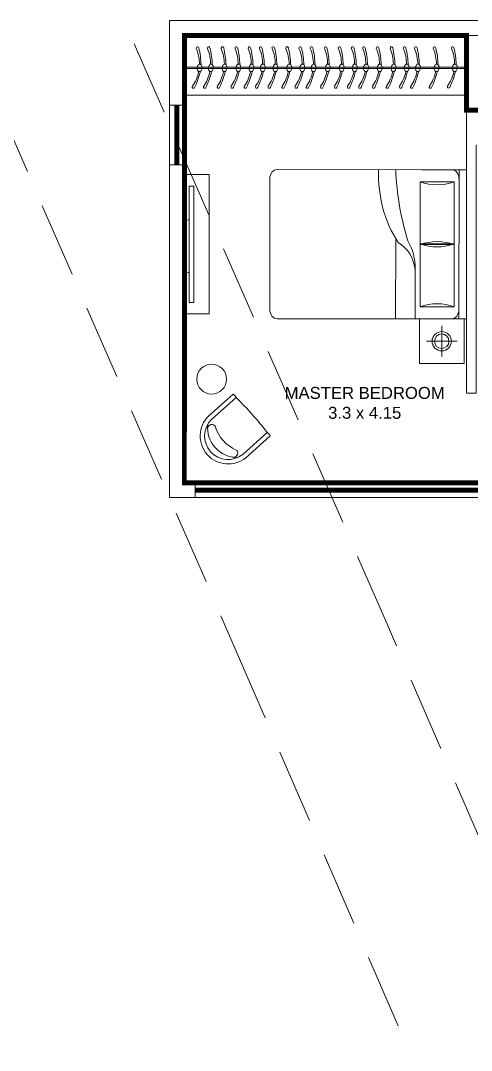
# Model space of a CAD drawing. Header units: inches. Extents: x 27644242 to 29761523, y -859349 to 216979.
# Drawn here: x 29032325 to 29036863, y -328594 to -318234 of the extents above; entities that cross this region are included whole.
import ezdxf

# ---------------------------------------------------------------- set-up
doc = ezdxf.new("R2010")
doc.units = ezdxf.units.IN
doc.header["$MEASUREMENT"] = 0
doc.set_wipeout_variables(frame=1)
doc.linetypes.add('01-Xref Col Podium Lvl-1$0$HIDDEN', pattern=[0.375, 0.25, -0.125])
doc.layers.get('Defpoints').update_dxf_attribs({"color": 8})
for name, color, linetype, lineweight in [('FURN', 250, 'Continuous', 0), ('RVA Site Boundary', 17, 'Continuous', 15), ('WALL', 7, 'Continuous', 20), ('WINDOW', 162, 'Continuous', 13)]:
    doc.layers.add(name, color=color, linetype=linetype, lineweight=lineweight)
doc.layers.add('text', color=7, linetype='Continuous')
doc.styles.add('AMITS', font='arial.ttf')

# ---------------------------------------------------------------- blocks, each defined once
blk = doc.blocks.new('A$C700F438C')
at = {"layer": 'FURN', "color": 8, "extrusion": (-6.65399e-08, 5.27913e-08, 1)}
for p, q in [((0.073, 1.5, 0), (1.83, 1.5, 0)), ((1.98, 1.5, 0), (1.53, 1.5, 0)), ((1.98, 1.5, 0), (1.53, 1.5, 0)), ((1.98, 1.5, 0), (1.53, 1.5, 0)), ((1.904, 1.5, 0), (1.904, 0, 0)), ((0, 0.091, 0), (0, 1.409, 0)), ((1.855, 1.378, 0), (1.512, 1.378, 0)), ((1.512, 1.378, 0), (1.512, 0.747, 0)), ((1.855, 0.747, 0), (1.855, 1.378, 0)), ((1.267, 0.799, 0), (1.267, 0, 0)), ((1.512, 0.122, 0), (1.512, 0.754, 0)), ((1.512, 0.754, 0), (1.855, 0.754, 0)), ((1.512, 0.747, 0), (1.855, 0.747, 0)), ((1.855, 0.754, 0), (1.855, 0.122, 0)), ((1.463, 0.503, 0), (1.463, 0, 0)), ((1.855, 0.122, 0), (1.512, 0.122, 0)), ((1.83, 0, 0), (0.074, 0, 0)), ((1.904, 0, 0), (1.98, 0, 0))]:
    blk.add_line(p, q, dxfattribs=at)
at = {"layer": 'FURN', "linetype": 'Continuous', "lineweight": 0, "extrusion": (-6.65399e-08, 5.27913e-08, 1)}
blk.add_line((1.83, 0, 0), (1.917, 0, 0), dxfattribs=at)
at = {"layer": 'FURN', "color": 8, "extrusion": (6.65399e-08, -5.27913e-08, -1)}
for centre, major_axis, ratio, start_param, end_param in [((0.073, 1.409, 0), (0, -0.0914, 0), 0.803207, 1.570796, 3.141593), ((1.959, 1.454, 0), (0, -1.077, 0), 0.803207, 0.880587, 1.613256), ((3.067, 1.603, 0), (0, -2.243, 0), 0.803207, 1.197175, 1.525138), ((1.83, 1.409, 0), (0, -0.0914, 0), 0.803207, 3.141593, 4.712389), ((1.683, 2.11, 0), (0, -0.762, 0), 0.803207, -0.283794, 0.283794), ((0.669, 0.085, 0), (-0.705, -0.615, 0), 0.604617, 2.952061, 3.536756), ((-0.032, 0.19, 0), (-1.467, -0.494, 0), 0.581007, 3.019706, 3.343381), ((1.684, 0.015, 0), (0, -0.762, 0), 0.803207, 2.857799, 3.425387), ((0.074, 0.091, 0), (0, -0.0914, 0), 0.803207, 0, 1.570796), ((1.83, 0.092, 0), (0, -0.0914, 0), 0.803207, -1.570796, 0)]:
    blk.add_ellipse(centre, major_axis=major_axis, ratio=ratio, start_param=start_param, end_param=end_param, dxfattribs=at)
at = {"layer": 'FURN', "color": 8, "extrusion": (-6.65399e-08, 5.27913e-08, 1)}
for centre, start_param, end_param in [((1.683, 1.485, 0), -0.283794, 0.283794), ((1.684, -0.61, 0), 2.857799, 3.425387)]:
    blk.add_ellipse(centre, major_axis=(0, -0.762, 0), ratio=0.803207, start_param=start_param, end_param=end_param, dxfattribs=at)
blk = doc.blocks.new('BEDROOM')
at = {"layer": 'FURN', "linetype": 'Continuous', "extrusion": (-5.00305e-08, -8.66553e-08, 1)}
for p, q in [((1066, 501, 0), (1066, 193, 0)), ((912, 347, 0), (1220, 347, 0))]:
    blk.add_line(p, q, dxfattribs=at)
at = {"layer": 'FURN', "ltscale": 500}
blk.add_line((1315, 122, 0), (1315, -1378, 0), dxfattribs=at)
at = {"layer": 'FURN', "ltscale": 0.05, "extrusion": (-5.00305e-08, -8.66553e-08, 1), "elevation": 0}
blk.add_lwpolyline([(1291, 122), (841, 122), (841, 572), (1291, 572)], close=True, dxfattribs=at)
at = {"layer": 'FURN', "linetype": 'Continuous', "extrusion": (-5.00305e-08, -8.66553e-08, 1)}
for radius in [97, 72.8]:
    blk.add_circle((1066, 347, 0), radius, dxfattribs=at)
at = {"layer": 'FURN', "extrusion": (-3.01072e-07, 1.30707e-07, 1), "xscale": -1000.000000000015, "yscale": 1000.000000000015, "zscale": 1000.000000000007, "rotation": 180.0236273616612}
blk.add_blockref('A$C700F438C', (-665, 121, 0), dxfattribs=at)
blk = doc.blocks.new('TVVVV')
at = {"layer": 'FURN', "ltscale": 1000, "elevation": 0}
blk.add_lwpolyline([(-130, 740), (-82, 740), (-82, -429), (-130, -429)], close=True, dxfattribs=at)
for points in [[(-130, 447), (-179, 422)], [(-130, -96), (-179, -71)]]:
    blk.add_lwpolyline(points, dxfattribs=at)
blk = doc.blocks.new('cha-1')
at = {"color": 0, "linetype": 'ByBlock'}
for points in [[(375, 10), (375, 453, 0.950858), (-375, 453), (-375, 10)], [(315, 11), (315, 452, 0.946504), (-315, 452), (-315, 11)]]:
    blk.add_lwpolyline(points, format="xyb", dxfattribs=at)
for centre, radius, start, end in [((0, 263), 405, 42.4573, 137.5427), ((-217, 533), 58.2, 126.2045, 258.1486), ((217, 533), 58.2, 281.8514, 53.7955), ((-224, 501), 25, 258.1486, 294.8492), ((0, 17), 508, 65.1508, 114.8492), ((224, 501), 25, 245.1508, 281.8514), ((-347, 125), 118, 256.2867, 285.6904), ((0, 4466), 4466, 265.9551, 274.0449), ((347, 125), 118, 254.3096, 283.7133)]:
    blk.add_arc(centre, radius, start, end, dxfattribs=at)
blk = doc.blocks.new('DEFE')
at = {"layer": 'FURN'}
for p, q in [((28866867, 51559, 0), (28866867, 52160, 0)), ((28866867, 52160, 0), (28869706, 52159, 0)), ((28869707, 51559, 0), (28869706, 52160, 0)), ((28866867, 51840, 0), (28869707, 51840, 0)), ((28866867, 51828, 0), (28869707, 51828, 0)), ((28866867, 51560, 0), (28869707, 51559, 0))]:
    blk.add_line(p, q, dxfattribs=at)
at = {"layer": 'FURN', "extrusion": (-9.36485e-09, -6.40542e-09, 1)}
for points in [[(28867035, 51866, 0.057952), (28867012, 52037, 1.08017), (28866987, 52029, -0.102886), (28867019, 51871, -0.821198)], [(28867148, 51866, 0.057952), (28867125, 52037, 1.08017), (28867100, 52029, -0.102886), (28867132, 51871, -0.821198)], [(28867286, 51866, 0.057952), (28867263, 52037, 1.08017), (28867238, 52028, -0.102886), (28867270, 51871, -0.821198)], [(28867426, 51866, 0.057952), (28867402, 52037, 1.08017), (28867377, 52028, -0.102886), (28867409, 51871, -0.821198)], [(28867557, 51866, 0.057952), (28867534, 52037, 1.08017), (28867509, 52029, -0.102886), (28867541, 51871, -0.821198)], [(28867671, 51866, 0.057952), (28867648, 52037, 1.08017), (28867623, 52029, -0.102886), (28867655, 51871, -0.821198)], [(28867798, 51866, 0.057952), (28867775, 52037, 1.08017), (28867750, 52028, -0.102886), (28867782, 51871, -0.821198)], [(28867937, 51866, 0.057952), (28867914, 52037, 1.08017), (28867889, 52028, -0.102886), (28867921, 51871, -0.821198)], [(28868069, 51866, 0.057952), (28868046, 52037, 1.08017), (28868021, 52029, -0.102886), (28868053, 51871, -0.821198)], [(28868183, 51866, 0.057952), (28868159, 52037, 1.08017), (28868135, 52029, -0.102886), (28868166, 51871, -0.821198)], [(28868325, 51866, 0.057952), (28868302, 52037, 1.08017), (28868277, 52028, -0.102886), (28868309, 51871, -0.821198)], [(28868465, 51866, 0.057952), (28868442, 52037, 1.08017), (28868417, 52028, -0.102886), (28868449, 51871, -0.821198)], [(28868597, 51866, 0.057952), (28868574, 52037, 1.08017), (28868549, 52029, -0.102886), (28868581, 51871, -0.821198)], [(28868710, 51866, 0.057952), (28868687, 52037, 1.08017), (28868662, 52029, -0.102886), (28868694, 51871, -0.821198)], [(28868848, 51866, 0.057952), (28868824, 52037, 1.08017), (28868799, 52028, -0.102886), (28868831, 51871, -0.821198)], [(28868987, 51866, 0.057952), (28868964, 52037, 1.08017), (28868939, 52028, -0.102886), (28868971, 51871, -0.821198)], [(28869119, 51866, 0.057952), (28869096, 52037, 1.08017), (28869071, 52029, -0.102886), (28869103, 51871, -0.821198)], [(28869232, 51866, 0.057952), (28869209, 52037, 1.08017), (28869184, 52029, -0.102886), (28869216, 51871, -0.821198)], [(28869421, 51867, 0.057952), (28869397, 52037, 1.08017), (28869373, 52029, -0.102886), (28869404, 51871, -0.821198)], [(28869603, 51867, 0.057952), (28869580, 52037, 1.08017), (28869555, 52029, -0.102886), (28869587, 51871, -0.821198)]]:
    blk.add_lwpolyline(points, format="xyb", dxfattribs=at)
for points in [[(28867025, 51872, 0.144333), (28867016, 51870, 0.107177), (28867007, 51862, 0.077818), (28867000, 51851, 0.065016), (28866997, 51836, 0.065016), (28866997, 51821, 0.077818), (28867001, 51809, 0.107177), (28867009, 51799, 0.144333), (28867017, 51796, 0.144333), (28867026, 51798, 0.107177), (28867035, 51805, 0.077818), (28867042, 51816, 0.065016), (28867045, 51831, 0.065016), (28867045, 51846, 0.077818), (28867041, 51859, 0.107177), (28867033, 51868, 0.144333)], [(28867138, 51872, 0.144333), (28867129, 51870, 0.107177), (28867120, 51862, 0.077818), (28867114, 51851, 0.065016), (28867110, 51836, 0.065016), (28867110, 51821, 0.077818), (28867114, 51809, 0.107177), (28867122, 51799, 0.144333), (28867130, 51796, 0.144333), (28867139, 51798, 0.107177), (28867149, 51805, 0.077818), (28867155, 51816, 0.065016), (28867159, 51831, 0.065016), (28867158, 51847, 0.077818), (28867154, 51859, 0.107177), (28867147, 51868, 0.144333)], [(28867276, 51871, 0.144333), (28867267, 51870, 0.107177), (28867257, 51862, 0.077818), (28867251, 51851, 0.065016), (28867247, 51836, 0.065016), (28867248, 51821, 0.077818), (28867252, 51809, 0.107177), (28867259, 51799, 0.144333), (28867268, 51796, 0.144333), (28867277, 51797, 0.107177), (28867286, 51805, 0.077818), (28867292, 51816, 0.065016), (28867296, 51831, 0.065016), (28867296, 51846, 0.077818), (28867292, 51859, 0.107177), (28867284, 51868, 0.144333)], [(28867415, 51871, 0.144333), (28867406, 51870, 0.107177), (28867397, 51862, 0.077818), (28867391, 51851, 0.065016), (28867387, 51836, 0.065016), (28867388, 51821, 0.077818), (28867391, 51809, 0.107177), (28867399, 51799, 0.144333), (28867407, 51796, 0.144333), (28867416, 51797, 0.107177), (28867426, 51805, 0.077818), (28867432, 51816, 0.065016), (28867436, 51831, 0.065016), (28867435, 51846, 0.077818), (28867431, 51859, 0.107177), (28867424, 51868, 0.144333)], [(28867547, 51872, 0.144333), (28867538, 51870, 0.107177), (28867529, 51862, 0.077818), (28867523, 51851, 0.065016), (28867519, 51836, 0.065016), (28867519, 51821, 0.077818), (28867523, 51809, 0.107177), (28867531, 51799, 0.144333), (28867539, 51796, 0.144333), (28867548, 51798, 0.107177), (28867558, 51805, 0.077818), (28867564, 51816, 0.065016), (28867568, 51831, 0.065016), (28867567, 51846, 0.077818), (28867563, 51859, 0.107177), (28867556, 51868, 0.144333)], [(28867660, 51872, 0.144333), (28867652, 51870, 0.107177), (28867642, 51862, 0.077818), (28867636, 51851, 0.065016), (28867632, 51836, 0.065016), (28867633, 51821, 0.077818), (28867637, 51809, 0.107177), (28867644, 51799, 0.144333), (28867653, 51796, 0.144333), (28867662, 51798, 0.107177), (28867671, 51805, 0.077818), (28867677, 51816, 0.065016), (28867681, 51831, 0.065016), (28867680, 51847, 0.077818), (28867676, 51859, 0.107177), (28867669, 51868, 0.144333)], [(28867788, 51871, 0.144333), (28867779, 51870, 0.107177), (28867769, 51862, 0.077818), (28867763, 51851, 0.065016), (28867759, 51836, 0.065016), (28867760, 51821, 0.077818), (28867764, 51809, 0.107177), (28867771, 51799, 0.144333), (28867780, 51796, 0.144333), (28867789, 51797, 0.107177), (28867798, 51805, 0.077818), (28867804, 51816, 0.065016), (28867808, 51831, 0.065016), (28867807, 51846, 0.077818), (28867804, 51859, 0.107177), (28867796, 51868, 0.144333)], [(28867927, 51871, 0.144333), (28867918, 51870, 0.107177), (28867909, 51862, 0.077818), (28867903, 51851, 0.065016), (28867899, 51836, 0.065016), (28867899, 51821, 0.077818), (28867903, 51809, 0.107177), (28867911, 51799, 0.144333), (28867919, 51796, 0.144333), (28867928, 51797, 0.107177), (28867938, 51805, 0.077818), (28867944, 51816, 0.065016), (28867948, 51831, 0.065016), (28867947, 51846, 0.077818), (28867943, 51859, 0.107177), (28867936, 51868, 0.144333)], [(28868059, 51872, 0.144333), (28868050, 51870, 0.107177), (28868041, 51862, 0.077818), (28868034, 51851, 0.065016), (28868031, 51836, 0.065016), (28868031, 51821, 0.077818), (28868035, 51809, 0.107177), (28868043, 51799, 0.144333), (28868051, 51796, 0.144333), (28868060, 51798, 0.107177), (28868070, 51805, 0.077818), (28868076, 51816, 0.065016), (28868079, 51831, 0.065016), (28868079, 51846, 0.077818), (28868075, 51859, 0.107177), (28868067, 51868, 0.144333)], [(28868172, 51872, 0.144333), (28868163, 51870, 0.107177), (28868154, 51862, 0.077818), (28868148, 51851, 0.065016), (28868144, 51836, 0.065016), (28868145, 51821, 0.077818), (28868149, 51809, 0.107177), (28868156, 51799, 0.144333), (28868165, 51796, 0.144333), (28868173, 51798, 0.107177), (28868183, 51805, 0.077818), (28868189, 51816, 0.065016), (28868193, 51831, 0.065016), (28868192, 51847, 0.077818), (28868188, 51859, 0.107177), (28868181, 51868, 0.144333)], [(28868315, 51871, 0.144333), (28868306, 51870, 0.107177), (28868297, 51862, 0.077818), (28868290, 51851, 0.065016), (28868287, 51836, 0.065016), (28868287, 51821, 0.077818), (28868291, 51809, 0.107177), (28868299, 51799, 0.144333), (28868307, 51796, 0.144333), (28868316, 51797, 0.107177), (28868326, 51805, 0.077818), (28868332, 51816, 0.065016), (28868335, 51831, 0.065016), (28868335, 51846, 0.077818), (28868331, 51859, 0.107177), (28868323, 51868, 0.144333)], [(28868455, 51871, 0.144333), (28868446, 51870, 0.107177), (28868436, 51862, 0.077818), (28868430, 51851, 0.065016), (28868427, 51836, 0.065016), (28868427, 51821, 0.077818), (28868431, 51809, 0.107177), (28868438, 51799, 0.144333), (28868447, 51796, 0.144333), (28868456, 51797, 0.107177), (28868465, 51805, 0.077818), (28868472, 51816, 0.065016), (28868475, 51831, 0.065016), (28868475, 51846, 0.077818), (28868471, 51859, 0.107177), (28868463, 51868, 0.144333)], [(28868587, 51872, 0.144333), (28868578, 51870, 0.107177), (28868568, 51862, 0.077818), (28868562, 51851, 0.065016), (28868558, 51836, 0.065016), (28868559, 51821, 0.077818), (28868563, 51809, 0.107177), (28868570, 51799, 0.144333), (28868579, 51796, 0.144333), (28868588, 51798, 0.107177), (28868597, 51805, 0.077818), (28868603, 51816, 0.065016), (28868607, 51831, 0.065016), (28868607, 51846, 0.077818), (28868603, 51859, 0.107177), (28868595, 51868, 0.144333)], [(28868700, 51872, 0.144333), (28868691, 51870, 0.107177), (28868682, 51862, 0.077818), (28868675, 51851, 0.065016), (28868672, 51836, 0.065016), (28868672, 51821, 0.077818), (28868676, 51809, 0.107177), (28868684, 51799, 0.144333), (28868692, 51796, 0.144333), (28868701, 51798, 0.107177), (28868710, 51805, 0.077818), (28868717, 51816, 0.065016), (28868720, 51831, 0.065016), (28868720, 51847, 0.077818), (28868716, 51859, 0.107177), (28868708, 51868, 0.144333)], [(28868837, 51871, 0.144333), (28868828, 51870, 0.107177), (28868819, 51862, 0.077818), (28868813, 51851, 0.065016), (28868809, 51836, 0.065016), (28868810, 51821, 0.077818), (28868813, 51809, 0.107177), (28868821, 51799, 0.144333), (28868830, 51796, 0.144333), (28868838, 51797, 0.107177), (28868848, 51805, 0.077818), (28868854, 51816, 0.065016), (28868858, 51831, 0.065016), (28868857, 51846, 0.077818), (28868853, 51859, 0.107177), (28868846, 51868, 0.144333)], [(28868977, 51871, 0.144333), (28868968, 51870, 0.107177), (28868959, 51862, 0.077818), (28868952, 51851, 0.065016), (28868949, 51836, 0.065016), (28868949, 51821, 0.077818), (28868953, 51809, 0.107177), (28868961, 51799, 0.144333), (28868969, 51796, 0.144333), (28868978, 51797, 0.107177), (28868987, 51805, 0.077818), (28868994, 51816, 0.065016), (28868997, 51831, 0.065016), (28868997, 51846, 0.077818), (28868993, 51859, 0.107177), (28868985, 51868, 0.144333)], [(28869109, 51872, 0.144333), (28869100, 51870, 0.107177), (28869091, 51862, 0.077818), (28869084, 51851, 0.065016), (28869081, 51836, 0.065016), (28869081, 51821, 0.077818), (28869085, 51809, 0.107177), (28869093, 51799, 0.144333), (28869101, 51796, 0.144333), (28869110, 51798, 0.107177), (28869119, 51805, 0.077818), (28869126, 51816, 0.065016), (28869129, 51831, 0.065016), (28869129, 51846, 0.077818), (28869125, 51859, 0.107177), (28869117, 51868, 0.144333)], [(28869222, 51872, 0.144333), (28869213, 51870, 0.107177), (28869204, 51862, 0.077818), (28869198, 51851, 0.065016), (28869194, 51836, 0.065016), (28869194, 51821, 0.077818), (28869198, 51809, 0.107177), (28869206, 51799, 0.144333), (28869214, 51796, 0.144333), (28869223, 51798, 0.107177), (28869233, 51805, 0.077818), (28869239, 51816, 0.065016), (28869243, 51831, 0.065016), (28869242, 51847, 0.077818), (28869238, 51859, 0.107177), (28869231, 51868, 0.144333)], [(28869410, 51872, 0.144333), (28869401, 51870, 0.107177), (28869392, 51862, 0.077818), (28869386, 51851, 0.065016), (28869382, 51836, 0.065016), (28869383, 51821, 0.077818), (28869387, 51809, 0.107177), (28869394, 51799, 0.144333), (28869403, 51796, 0.144333), (28869412, 51798, 0.107177), (28869421, 51805, 0.077818), (28869427, 51816, 0.065016), (28869431, 51831, 0.065016), (28869430, 51847, 0.077818), (28869426, 51859, 0.107177), (28869419, 51868, 0.144333)], [(28869593, 51872, 0.144333), (28869584, 51870, 0.107177), (28869574, 51862, 0.077818), (28869568, 51851, 0.065016), (28869564, 51836, 0.065016), (28869565, 51821, 0.077818), (28869569, 51809, 0.107177), (28869576, 51800, 0.144333), (28869585, 51796, 0.144333), (28869594, 51798, 0.107177), (28869603, 51805, 0.077818), (28869609, 51817, 0.065016), (28869613, 51831, 0.065016), (28869613, 51847, 0.077818), (28869609, 51859, 0.107177), (28869601, 51868, 0.144333)]]:
    blk.add_lwpolyline(points, format="xyb", close=True, dxfattribs=at)
at = {"layer": 'FURN', "ltscale": 500, "elevation": 0}
blk.add_lwpolyline([(28866867, 49360), (28867117, 49360), (28867117, 50760), (28866867, 50760)], close=True, dxfattribs=at)
at = {"layer": 'FURN', "extrusion": (-9.36485e-09, -6.40542e-09, 1)}
for centre, radius, start, end in [((28866625, 51876, 0), 395, 325.0214, 348.5184), ((28866302, 51965, 0), 745, 333.8497, 347.1166), ((28866738, 51876, 0), 395, 325.0214, 348.5184), ((28866415, 51965, 0), 745, 333.8497, 347.1166), ((28866875, 51876, 0), 395, 325.0214, 348.5184), ((28866552, 51965, 0), 745, 333.8497, 347.1166), ((28867015, 51876, 0), 395, 325.0214, 348.5184), ((28866692, 51965, 0), 745, 333.8497, 347.1166), ((28867147, 51876, 0), 395, 325.0214, 348.5184), ((28866824, 51965, 0), 745, 333.8497, 347.1166), ((28867260, 51876, 0), 395, 325.0214, 348.5184), ((28866937, 51965, 0), 745, 333.8497, 347.1166), ((28867387, 51876, 0), 395, 325.0214, 348.5184), ((28867064, 51965, 0), 745, 333.8497, 347.1166), ((28867527, 51876, 0), 395, 325.0214, 348.5184), ((28867204, 51965, 0), 745, 333.8497, 347.1166), ((28867659, 51876, 0), 395, 325.0214, 348.5184), ((28867336, 51965, 0), 745, 333.8497, 347.1166), ((28867772, 51876, 0), 395, 325.0214, 348.5184), ((28867449, 51965, 0), 745, 333.8497, 347.1166), ((28867915, 51876, 0), 395, 325.0214, 348.5184), ((28867592, 51965, 0), 745, 333.8497, 347.1166), ((28868054, 51876, 0), 395, 325.0214, 348.5184), ((28867731, 51965, 0), 745, 333.8497, 347.1166), ((28868186, 51876, 0), 395, 325.0214, 348.5184), ((28867863, 51965, 0), 745, 333.8497, 347.1166), ((28868300, 51876, 0), 395, 325.0214, 348.5184), ((28867977, 51965, 0), 745, 333.8497, 347.1166), ((28868437, 51876, 0), 395, 325.0214, 348.5184), ((28868114, 51965, 0), 745, 333.8497, 347.1166), ((28868577, 51876, 0), 395, 325.0214, 348.5184), ((28868254, 51965, 0), 745, 333.8497, 347.1166), ((28868709, 51876, 0), 395, 325.0214, 348.5184), ((28868386, 51965, 0), 745, 333.8497, 347.1166), ((28868822, 51876, 0), 395, 325.0214, 348.5184), ((28868499, 51965, 0), 745, 333.8497, 347.1166), ((28869010, 51876, 0), 395, 325.0214, 348.5184), ((28868687, 51965, 0), 745, 333.8497, 347.1166), ((28869192, 51876, 0), 395, 325.0214, 348.5184), ((28868869, 51965, 0), 745, 333.8497, 347.1166), ((28866959, 51642, 0), 13.2, 145.0212, 333.8495), ((28867072, 51642, 0), 13.2, 145.0212, 333.8495), ((28867210, 51642, 0), 13.2, 145.0212, 333.8495), ((28867349, 51642, 0), 13.2, 145.0212, 333.8495), ((28867481, 51642, 0), 13.2, 145.0212, 333.8495), ((28867594, 51642, 0), 13.2, 145.0212, 333.8495), ((28867721, 51642, 0), 13.2, 145.0212, 333.8495), ((28867861, 51642, 0), 13.2, 145.0212, 333.8495), ((28867993, 51642, 0), 13.2, 145.0212, 333.8495), ((28868106, 51642, 0), 13.2, 145.0212, 333.8495), ((28868249, 51642, 0), 13.2, 145.0212, 333.8495), ((28868389, 51642, 0), 13.2, 145.0212, 333.8495), ((28868521, 51642, 0), 13.2, 145.0212, 333.8495), ((28868634, 51642, 0), 13.2, 145.0212, 333.8495), ((28868771, 51642, 0), 13.2, 145.0212, 333.8495), ((28868911, 51642, 0), 13.2, 145.0212, 333.8495), ((28869043, 51642, 0), 13.2, 145.0212, 333.8495), ((28869156, 51642, 0), 13.2, 145.0212, 333.8495), ((28869344, 51642, 0), 13.2, 145.0212, 333.8495), ((28869527, 51643, 0), 13.2, 145.0212, 333.8495)]:
    blk.add_arc(centre, radius, start, end, dxfattribs=at)
at = {"layer": 'WALL', "ltscale": 500}
for p, q in [((28871606, 52310), (28866717, 52310)), ((28866717, 52310, 0), (28866717, 51460, 0)), ((28866867, 52160, 0), (28866867, 51460, 0)), ((28871156, 52160, 0), (28866867, 52160, 0)), ((28866867, 51460, 0), (28866717, 51460, 0)), ((28869706, 51410, 0), (28870181, 51410, 0)), ((28866717, 50860, 0), (28866717, 47511)), ((28866867, 50860, 0), (28866717, 50860, 0)), ((28866867, 50860, 0), (28866867, 47661)), ((28866867, 48711, 0), (28866867, 47661, 0)), ((28866867, 47661), (28866976, 47661)), ((28866976, 47661), (28866976, 47511)), ((28866717, 47511), (28866976, 47511))]:
    blk.add_line(p, q, dxfattribs=at)
at = {"layer": 'WALL', "transparency": 33554687}
blk.add_line((28869706, 48561), (28869706, 52160), dxfattribs=at)
at = {"layer": 'WALL', "ltscale": 500}
blk.add_lwpolyline([(28869806, 51061), (28869806, 48561), (28869706, 48561), (28869706, 51061)], dxfattribs=at)
at = {"layer": 'WINDOW', "ltscale": 500}
for p, q in [((28866717, 51460, 0), (28866717, 50860, 0)), ((28866867, 51460, 0), (28866867, 50860, 0)), ((28866976, 47661), (28869956, 47661)), ((28866976, 47511), (28869956, 47511))]:
    blk.add_line(p, q, dxfattribs=at)
at = {"layer": 'WINDOW', "ltscale": 500, "const_width": 50, "elevation": 0}
blk.add_lwpolyline([(28866792, 51460), (28866792, 50860)], dxfattribs=at)
at = {"layer": 'WINDOW', "ltscale": 500, "const_width": 50}
blk.add_lwpolyline([(28869956, 47586), (28866976, 47586)], dxfattribs=at)
at = {"layer": 'FURN', "ltscale": 500, "xscale": -1, "rotation": 180}
blk.add_blockref('BEDROOM', (28868392, 49431, 0), dxfattribs=at)
at = {"layer": 'FURN', "ltscale": 1000, "xscale": -1, "rotation": 179.9999999999999}
blk.add_blockref('TVVVV', (28867046, 50215, 0), dxfattribs=at)
at = {"layer": 'text', "ltscale": 100, "insert": (28869540, 48624), "char_height": 120, "width": 1715.23, "attachment_point": 3, "style": 'AMITS'}
blk.add_mtext('\\pxqc;MASTER BEDROOM\\P3.3 x 4.15', dxfattribs=at)
at = {"layer": 'FURN', "ltscale": 1000, "xscale": -0.7494972036074088, "yscale": 0.7494972036074088, "zscale": 0.7494972036074088, "rotation": 131.7295120768159}
blk.add_blockref('cha-1', (28867551, 48347), dxfattribs=at)
at = {"layer": 'FURN'}
blk.add_circle((28867142, 48703), 150, dxfattribs=at)

msp = doc.modelspace()

# ---------------------------------------------------------------- block references
at = {"layer": 'WALL', "ltscale": 500}
msp.add_blockref('DEFE', (167106.4, -370543.6), dxfattribs=at)

# ---------------------------------------------------------------- next in the draw order: linework, layer by layer
at = {"layer": 'Defpoints', "ltscale": 500, "const_width": 50}
msp.add_lwpolyline([(29044812.9, -318384), (29048812.9, -318384), (29048812.9, -327184), (29045212.9, -327184), (29042112.9, -327184), (29042112.9, -326434), (29040512.9, -326434), (29040513.2, -327184.2), (29037212.9, -327184), (29037212.9, -323033), (29037212.9, -322883), (29033973.4, -322883), (29033974.7, -318384), (29036812.9, -318384.8), (29036812.9, -319134), (29038262.9, -319134), (29038412.9, -319134), (29038412.9, -318384), (29041412.9, -318384), (29041412.9, -319784), (29042862.9, -319784), (29042862.9, -320534), (29044812.9, -320534), (29044812.9, -318384)], dxfattribs=at)
at = {"layer": 'RVA Site Boundary', "color": 252, "linetype": '01-Xref Col Podium Lvl-1$0$HIDDEN', "ltscale": 3000}
for points in [[(29070593.9, -326511), (29062280.8, -327267.7), (29061685.1, -327394.1), (29060981.3, -327561), (29041967.3, -332563.3), (29040289.9, -333039.6), (29040118.9, -333087.7), (29039099, -333325), (29038644.6, -333429.6), (29038355.1, -333510.9), (29034641, -324908.8), (29027182.5, -307795.5), (29025682.7, -304405.1), (29026680.1, -304392), (29043248.2, -304227.8), (29049803, -304286.8), (29057289.2, -304264.8), (29071603.1, -304270.1)], [(29070483.2, -325014.9), (29062056.4, -325781.9), (29061356.4, -325930.5), (29060617.4, -326105.7), (29041571.6, -331116.4), (29039881.7, -331596.2), (29039745.4, -331634.6), (29039230.5, -331754.4), (29036017.1, -324311.9), (29028556, -307192.4), (29027975.1, -305879.3), (29043248.9, -305727.9), (29049798.5, -305786.9), (29057291.2, -305764.8), (29071602.3, -305770.1)]]:
    msp.add_lwpolyline(points, dxfattribs=at)

doc.saveas('drawing.dxf')
